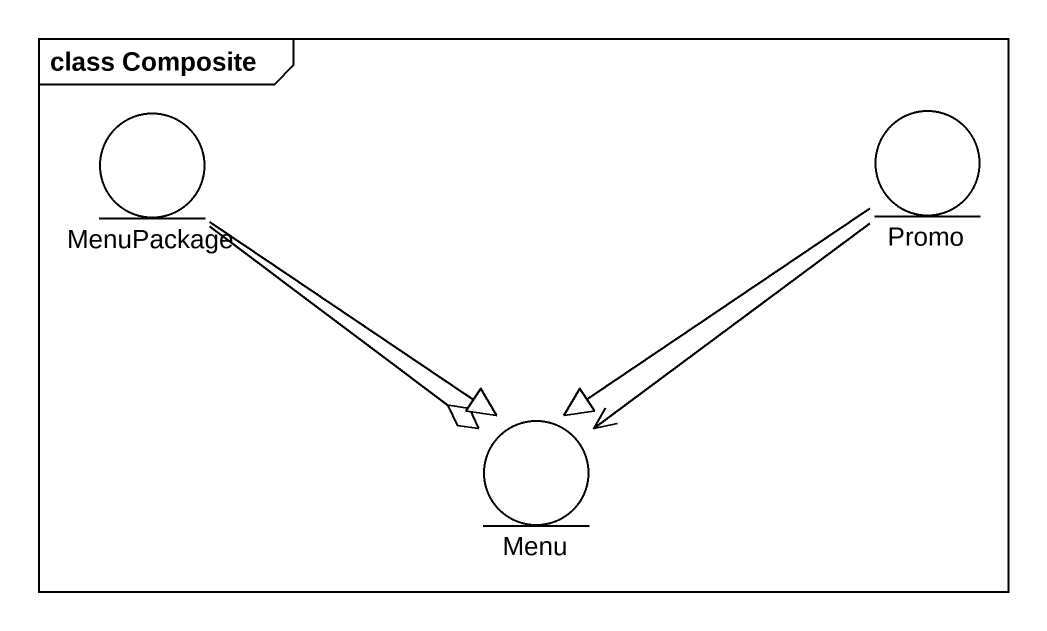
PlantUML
@startuml
mainframe class Composite
entity MenuPackage
entity Promo
entity Menu
MenuPackage --o Menu
MenuPackage --|> Menu
Promo --> Menu
Promo --|> Menu
@enduml
